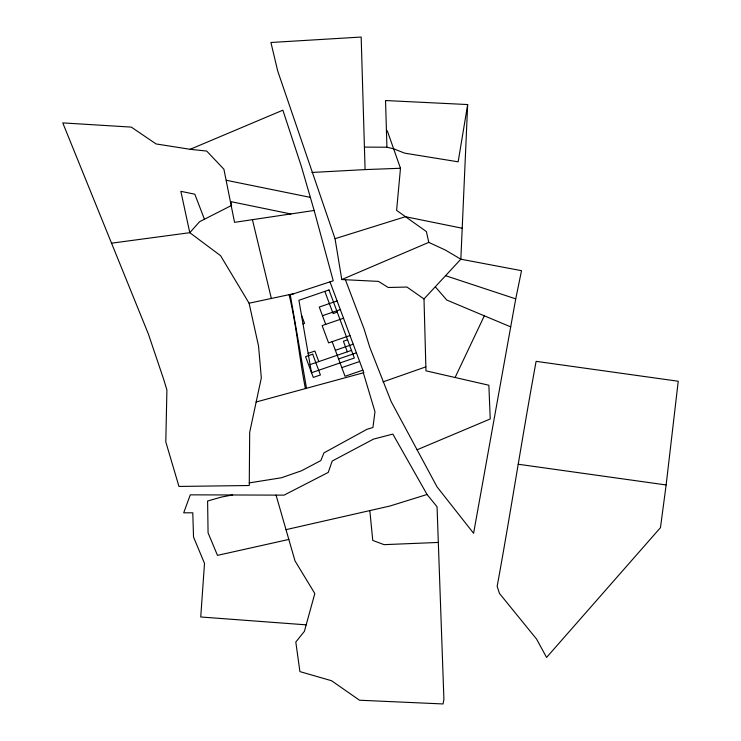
<?xml version="1.0" encoding="UTF-8"?>
<svg xmlns="http://www.w3.org/2000/svg" width="741" height="741" viewBox="0 0 741 741"><rect width="100%" height="100%" fill="white"/><g stroke="black" fill="none" stroke-linecap="round" stroke-linejoin="round"><path stroke-width="1.11" d="M204.442 219.234L194.827 194.207L180.86 191.326L189.789 232.693L220.559 255.664L249.087 303.208L258.535 346.01L261.332 377.891L249.689 432.29L249.263 485.512L178.961 486.439L165.799 441.923L166.91 389.979L163.613 379.151L148.422 334.126L62.763 122.895L131.296 127.109L156.064 143.939L190.159 149.302L206.72 151.081L223.902 169.207L234.545 222.346L314.147 210.472L333.228 280.802L290.277 294.872L306.505 388.284M467.664 104.555L458.151 161.816L404.642 153.146L393.619 148.784L386.922 147.218L385.542 100.535L467.664 104.555L460.846 259.202L424 298.956L425.973 370.833L488.865 385.237L490.236 418.971L417.09 449.787M386.422 130.129L387.413 131.166L400.483 168.263L396.611 210.37L426.408 231.6L428.761 242.381L445.295 250.013L460.846 259.202L521.525 270.678L515.736 298.873L473.592 533.298L437.042 486.865L391.183 401.622L369.824 347.436L364.026 328.782L345.399 279.728M666.14 484.957L678.237 381.245L536.113 361.349C522.312 436.282 510.864 511.475 497.155 586.353L499.49 593.467L536.567 639.075L546.58 657.434L660.463 527.666L666.14 484.957L518.126 464.227M455.094 377.502L484.327 315.823L510.706 326.874M190.159 149.302L282.867 110.187L301.411 166.53L314.147 210.472M311.933 172.458L365.091 169.596L361.163 37.05L270.928 42.487L277.718 71.034L335.043 238.695L341.786 279.552L428.761 242.381M383.051 381.884L425.862 366.86M337.099 300.929L319.269 307.052L325.707 324.363M322.492 315.703L340.323 309.581M303.004 323.891L304.56 323.354L301.457 315.008M337.248 312.128L333.089 313.554L324.836 291.38M343.537 318.232L322.14 325.586L328.587 342.888L349.984 335.543M308.117 353.355L314.869 351.039L318.806 361.608M347.548 339.813L343.398 341.24L347.325 351.808M335.377 350.317L353.198 344.195M310.071 364.609L351.484 350.382M338.591 358.968L356.421 352.846M341.814 367.619L359.644 361.497M362.858 370.148L345.037 376.271L332.153 341.666M335.043 238.695L405.429 216.705L462.208 228.237M306.181 624.848L200.737 616.984L204.507 563.373L193.531 537.086L192.79 512.809L183.703 512.8L190.28 494.84L276.06 495.118L295.011 560.9L314.823 593.532L304.384 631.351L295.807 642.039L299.91 671.605L331.56 680.729L359.515 700.226L443.053 703.95L443.905 699.282L437.051 506.77L427.057 494.488L389.951 506.02L286.007 529.658M249.087 303.208L294.112 293.612M256.034 402.03L363.803 372.686L330.004 281.858M288.833 539.448L217.484 555.37L208.073 532.835L207.6 501.018L221.494 497.044L232.655 494.951M249.282 482.9L281.45 477.76L301.568 470.748L320.816 460.587L323.956 452.881L366.943 429.308L372.936 427.511L374.974 411.727L363.34 372.816M111.446 243.196L189.789 232.693L199.561 221.726L231.609 205.414L230.794 201.617L290.87 213.982M438.32 542.44L384.042 544.654L372.76 540.421L369.824 510.595M365.091 169.596L400.483 168.263M276.06 495.118L284.072 495.127L328.226 472.425L332.237 461.022L373.483 439.117L392.841 434.096L427.057 494.488M364.424 147.098L386.922 147.218M341.786 279.552L378.494 281.395L388.21 287.499L406.939 287.045L424 298.956M226.255 180.276L310.349 197.375M445.85 275.791L515.736 298.873M484.327 315.823L446.777 300.04L435.375 286.897M252.449 219.781L271.326 298.382M289.046 294.501C296.576 325.512 299.179 357.338 305.412 388.59M328.995 289.953L298.901 300.29L311.489 372.732L354.328 358.023L328.995 289.953M312.693 354.207L305.561 356.653L313.286 377.419L320.418 374.974L312.693 354.207"/></g></svg>
